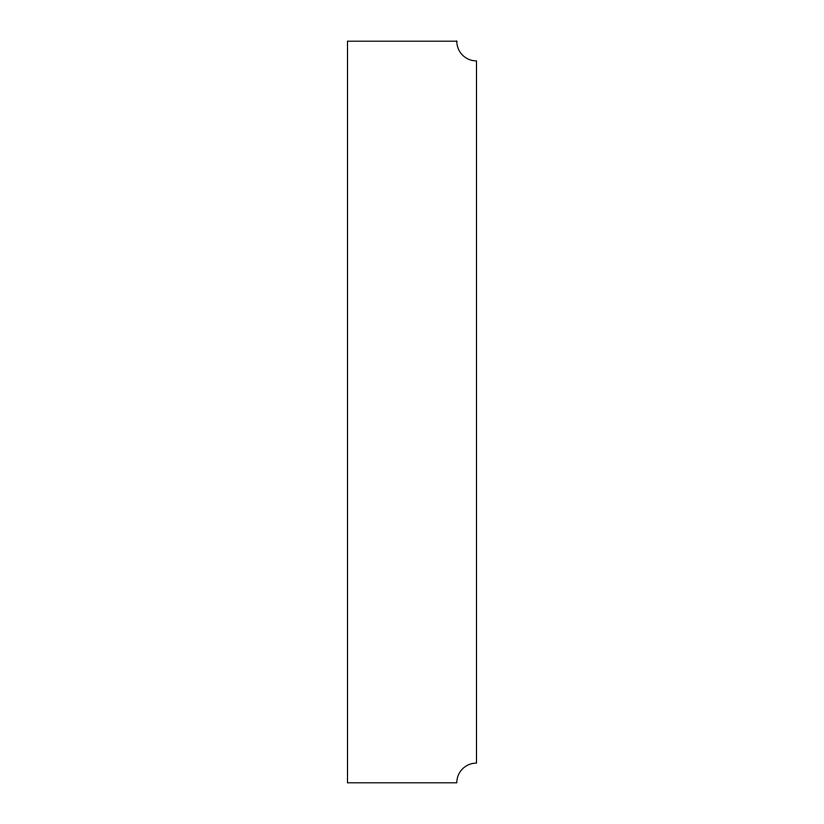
<?xml version="1.0" encoding="UTF-8"?>
<svg xmlns="http://www.w3.org/2000/svg" width="824" height="824" viewBox="0 0 824 824"><rect width="100%" height="100%" fill="white"/><g stroke="black" fill="none" stroke-linecap="round" stroke-linejoin="round"><path stroke-width="1.24" d="M456.764 41.2L347.501 41.2L347.501 782.8L456.764 782.8A19.735 19.735 0 0 1 476.499 763.065L476.499 60.935A19.735 19.735 0 0 1 456.764 41.2"/></g></svg>
